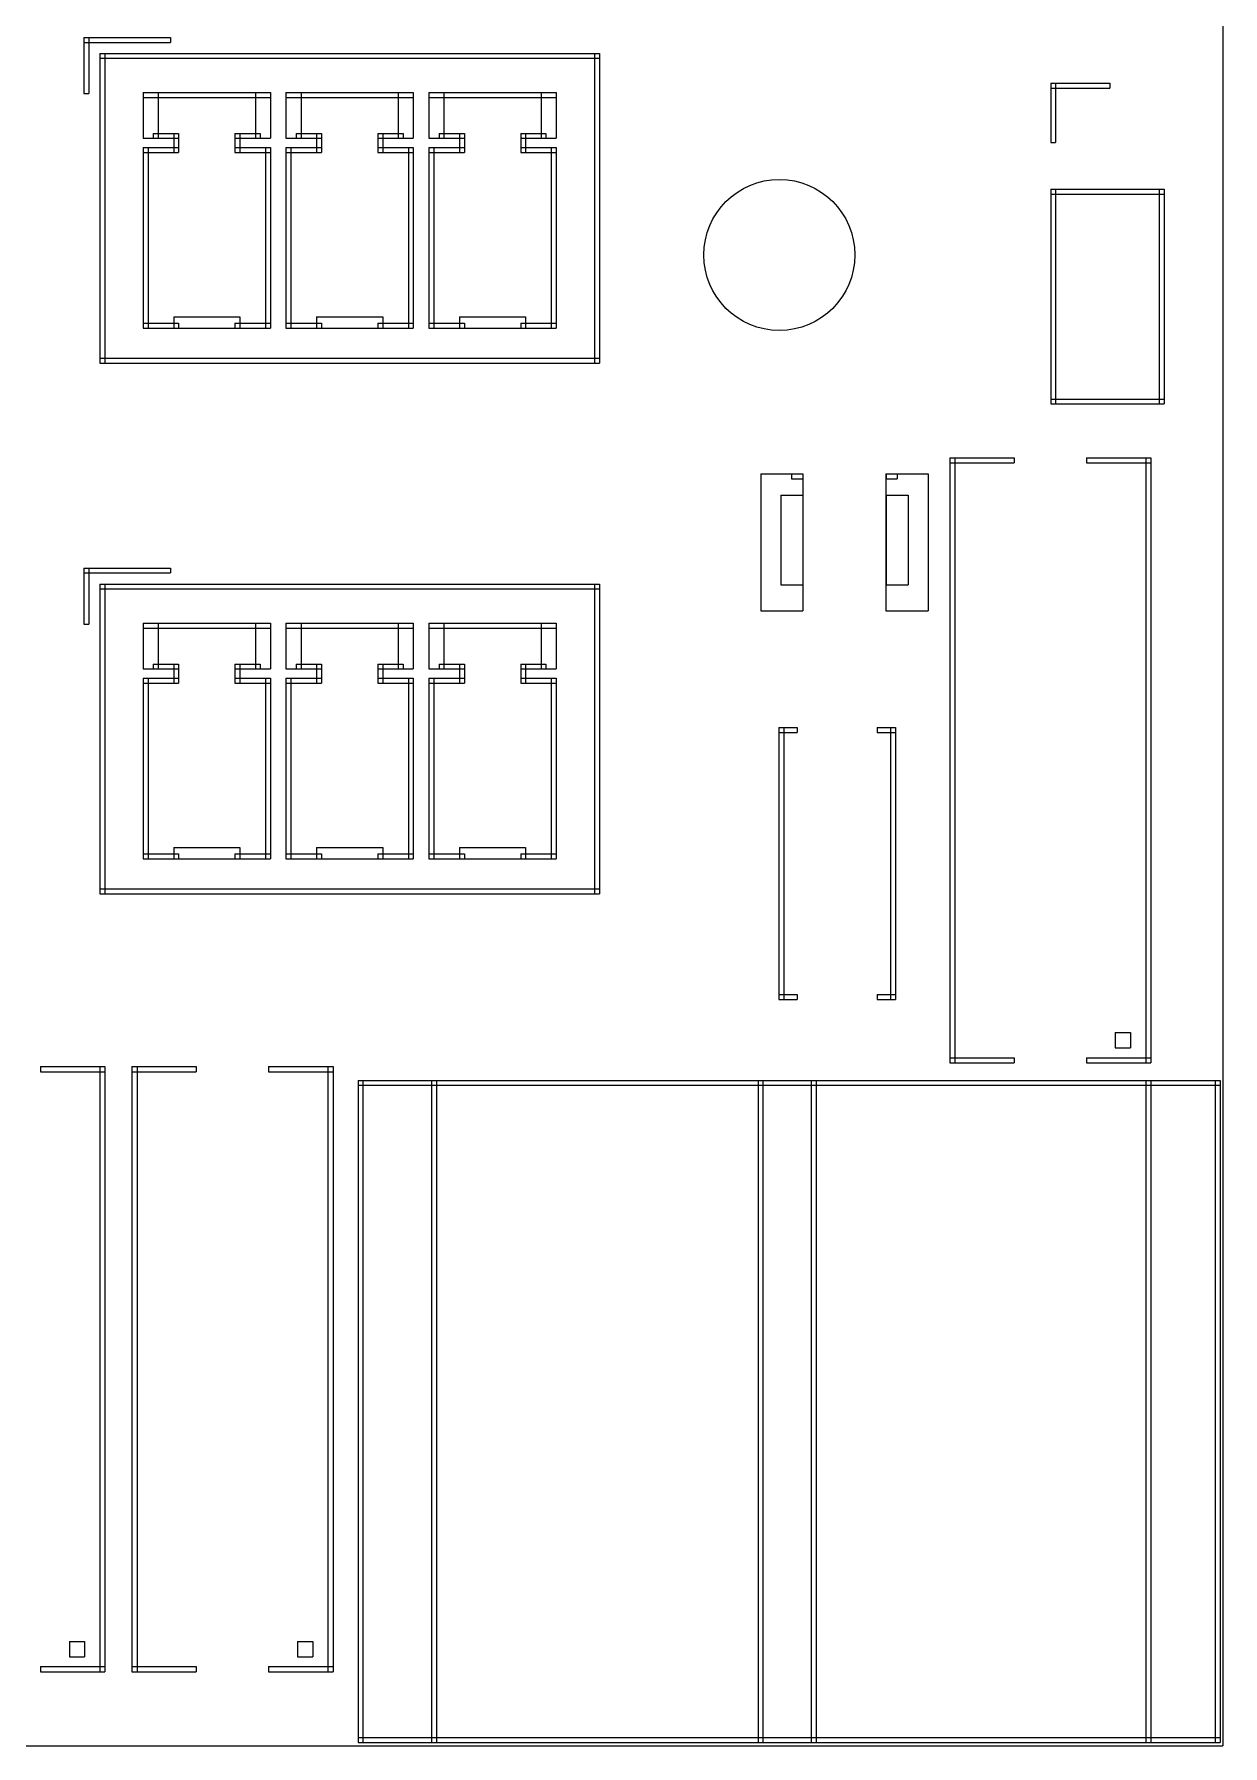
# Model space of a CAD drawing. Header units: metres. Extents: x 0 to 6012, y -4605 to 0.
# Drawn here: x 4714 to 5860, y -4605 to -2954 of the extents above; entities that cross this region are included whole.
import ezdxf

# ---------------------------------------------------------------- set-up
doc = ezdxf.new("R2010")
doc.units = ezdxf.units.M

msp = doc.modelspace()

# ---------------------------------------------------------------- linework, layer by layer
for p in [(5860.23622, 0), (0, -4604.96063)]:
    msp.add_line(p, (5860.23622, -4604.96063))
msp.add_circle((5432.503937, -3167.07874), 72.834646)
at = {"layer": '1'}
for p, q in [((4761.732283, -2957.291339), (4845.19685, -2957.291339)), ((4761.732283, -2957.291339), (4761.732283, -2962.015748)), ((4761.732283, -2957.291339), (4766.456693, -2957.291339)), ((4761.732283, -2957.291339), (4761.732283, -3011.228346)), ((4761.732283, -2962.015748), (4845.19685, -2962.015748)), ((4766.456693, -2957.291339), (4766.456693, -3011.228346)), ((4845.19685, -2957.291339), (4845.19685, -2962.015748)), ((4777.086614, -2972.645669), (4781.811024, -2972.645669)), ((4777.086614, -2972.645669), (4777.086614, -3271.464567)), ((4777.086614, -2972.645669), (5258.976378, -2972.645669)), ((4777.086614, -2972.645669), (4777.086614, -2977.370079)), ((4777.086614, -2977.370079), (5258.976378, -2977.370079)), ((4781.811024, -2972.645669), (4781.811024, -3271.464567)), ((5254.251969, -2972.645669), (5258.976378, -2972.645669)), ((5254.251969, -2972.645669), (5254.251969, -3271.464567)), ((5258.976378, -2972.645669), (5258.976378, -2977.370079)), ((5258.976378, -2972.645669), (5258.976378, -3271.464567)), ((5694.291339, -3001.377953), (5751.377953, -3001.377953)), ((5694.291339, -3001.377953), (5694.291339, -3006.102362)), ((5694.291339, -3001.377953), (5699.015748, -3001.377953)), ((5694.291339, -3001.377953), (5694.291339, -3058.464567)), ((5699.015748, -3001.377953), (5699.015748, -3058.464567)), ((5751.377953, -3001.377953), (5751.377953, -3006.102362)), ((4761.732283, -3011.228346), (4766.456693, -3011.228346)), ((4818.818898, -3010.440945), (4833.385827, -3010.440945)), ((4818.818898, -3010.440945), (4818.818898, -3054.535433)), ((4818.818898, -3010.440945), (4941.653543, -3010.440945)), ((4818.818898, -3010.440945), (4818.818898, -3015.165354)), ((4818.818898, -3015.165354), (4941.653543, -3015.165354)), ((4833.385827, -3010.440945), (4833.385827, -3054.535433)), ((4927.086614, -3010.440945), (4941.653543, -3010.440945)), ((4927.086614, -3010.440945), (4927.086614, -3054.535433)), ((4941.653543, -3010.440945), (4941.653543, -3015.165354)), ((4941.653543, -3010.440945), (4941.653543, -3054.535433)), ((4956.614173, -3010.440945), (5079.448819, -3010.440945)), ((4956.614173, -3010.440945), (4956.614173, -3015.165354)), ((4956.614173, -3010.440945), (4971.181102, -3010.440945)), ((4956.614173, -3010.440945), (4956.614173, -3054.535433)), ((4956.614173, -3015.165354), (5079.448819, -3015.165354)), ((4971.181102, -3010.440945), (4971.181102, -3054.535433)), ((5064.88189, -3010.440945), (5079.448819, -3010.440945)), ((5064.88189, -3010.440945), (5064.88189, -3054.535433)), ((5079.448819, -3010.440945), (5079.448819, -3054.535433)), ((5079.448819, -3010.440945), (5079.448819, -3015.165354)), ((5094.409449, -3010.440945), (5108.976378, -3010.440945)), ((5094.409449, -3010.440945), (5094.409449, -3054.535433)), ((5094.409449, -3010.440945), (5217.244094, -3010.440945)), ((5094.409449, -3010.440945), (5094.409449, -3015.165354)), ((5094.409449, -3015.165354), (5217.244094, -3015.165354)), ((5108.976378, -3010.440945), (5108.976378, -3054.535433)), ((5202.677165, -3010.440945), (5217.244094, -3010.440945)), ((5202.677165, -3010.440945), (5202.677165, -3054.535433)), ((5217.244094, -3010.440945), (5217.244094, -3015.165354)), ((5217.244094, -3010.440945), (5217.244094, -3054.535433)), ((5694.291339, -3006.102362), (5751.377953, -3006.102362)), ((4828.661417, -3049.811024), (4853.070866, -3049.811024)), ((4828.661417, -3049.811024), (4828.661417, -3054.535433)), ((4848.346457, -3049.811024), (4853.070866, -3049.811024)), ((4848.346457, -3049.811024), (4848.346457, -3068.314961)), ((4853.070866, -3049.811024), (4853.070866, -3054.535433)), ((4853.070866, -3049.811024), (4853.070866, -3068.314961)), ((4907.401575, -3049.811024), (4931.811024, -3049.811024)), ((4907.401575, -3049.811024), (4907.401575, -3054.535433)), ((4907.401575, -3049.811024), (4912.125984, -3049.811024)), ((4907.401575, -3049.811024), (4907.401575, -3068.314961)), ((4912.125984, -3049.811024), (4912.125984, -3068.314961)), ((4931.811024, -3049.811024), (4931.811024, -3054.535433)), ((4966.456693, -3049.811024), (4990.866142, -3049.811024)), ((4966.456693, -3049.811024), (4966.456693, -3054.535433)), ((4986.141732, -3049.811024), (4990.866142, -3049.811024)), ((4986.141732, -3049.811024), (4986.141732, -3068.314961)), ((4990.866142, -3049.811024), (4990.866142, -3068.314961)), ((4990.866142, -3049.811024), (4990.866142, -3054.535433)), ((5045.19685, -3049.811024), (5049.92126, -3049.811024)), ((5045.19685, -3049.811024), (5045.19685, -3068.314961)), ((5045.19685, -3049.811024), (5069.606299, -3049.811024)), ((5045.19685, -3049.811024), (5045.19685, -3054.535433)), ((5049.92126, -3049.811024), (5049.92126, -3068.314961)), ((5069.606299, -3049.811024), (5069.606299, -3054.535433)), ((5104.251969, -3049.811024), (5128.661417, -3049.811024)), ((5104.251969, -3049.811024), (5104.251969, -3054.535433)), ((5123.937008, -3049.811024), (5128.661417, -3049.811024)), ((5123.937008, -3049.811024), (5123.937008, -3068.314961)), ((5128.661417, -3049.811024), (5128.661417, -3068.314961)), ((5128.661417, -3049.811024), (5128.661417, -3054.535433)), ((5182.992126, -3049.811024), (5207.401575, -3049.811024)), ((5182.992126, -3049.811024), (5182.992126, -3054.535433)), ((5182.992126, -3049.811024), (5187.716535, -3049.811024)), ((5182.992126, -3049.811024), (5182.992126, -3068.314961)), ((5187.716535, -3049.811024), (5187.716535, -3068.314961)), ((5207.401575, -3049.811024), (5207.401575, -3054.535433)), ((4818.818898, -3054.535433), (4833.385827, -3054.535433)), ((4818.818898, -3063.590551), (4823.543307, -3063.590551)), ((4818.818898, -3063.590551), (4818.818898, -3237.606299)), ((4818.818898, -3063.590551), (4853.070866, -3063.590551)), ((4818.818898, -3063.590551), (4818.818898, -3068.314961)), ((4818.818898, -3068.314961), (4853.070866, -3068.314961)), ((4823.543307, -3063.590551), (4823.543307, -3237.606299)), ((4828.661417, -3054.535433), (4853.070866, -3054.535433)), ((4848.346457, -3068.314961), (4853.070866, -3068.314961)), ((4853.070866, -3063.590551), (4853.070866, -3068.314961)), ((4907.401575, -3054.535433), (4931.811024, -3054.535433)), ((4907.401575, -3063.590551), (4941.653543, -3063.590551)), ((4907.401575, -3063.590551), (4907.401575, -3068.314961)), ((4907.401575, -3068.314961), (4912.125984, -3068.314961)), ((4907.401575, -3068.314961), (4941.653543, -3068.314961)), ((4927.086614, -3054.535433), (4941.653543, -3054.535433)), ((4936.929134, -3063.590551), (4941.653543, -3063.590551)), ((4936.929134, -3063.590551), (4936.929134, -3237.606299)), ((4941.653543, -3063.590551), (4941.653543, -3237.606299)), ((4941.653543, -3063.590551), (4941.653543, -3068.314961)), ((4956.614173, -3054.535433), (4971.181102, -3054.535433)), ((4956.614173, -3063.590551), (4961.338583, -3063.590551)), ((4956.614173, -3063.590551), (4956.614173, -3237.606299)), ((4956.614173, -3063.590551), (4990.866142, -3063.590551)), ((4956.614173, -3063.590551), (4956.614173, -3068.314961)), ((4956.614173, -3068.314961), (4990.866142, -3068.314961)), ((4961.338583, -3063.590551), (4961.338583, -3237.606299)), ((4966.456693, -3054.535433), (4990.866142, -3054.535433)), ((4986.141732, -3068.314961), (4990.866142, -3068.314961)), ((4990.866142, -3063.590551), (4990.866142, -3068.314961)), ((5045.19685, -3054.535433), (5069.606299, -3054.535433)), ((5045.19685, -3063.590551), (5079.448819, -3063.590551)), ((5045.19685, -3063.590551), (5045.19685, -3068.314961)), ((5045.19685, -3068.314961), (5079.448819, -3068.314961)), ((5045.19685, -3068.314961), (5049.92126, -3068.314961)), ((5064.88189, -3054.535433), (5079.448819, -3054.535433)), ((5074.724409, -3063.590551), (5079.448819, -3063.590551)), ((5074.724409, -3063.590551), (5074.724409, -3237.606299)), ((5079.448819, -3063.590551), (5079.448819, -3068.314961)), ((5079.448819, -3063.590551), (5079.448819, -3237.606299)), ((5094.409449, -3054.535433), (5108.976378, -3054.535433)), ((5094.409449, -3063.590551), (5099.133858, -3063.590551)), ((5094.409449, -3063.590551), (5094.409449, -3237.606299)), ((5094.409449, -3063.590551), (5128.661417, -3063.590551)), ((5094.409449, -3063.590551), (5094.409449, -3068.314961)), ((5094.409449, -3068.314961), (5128.661417, -3068.314961)), ((5099.133858, -3063.590551), (5099.133858, -3237.606299)), ((5104.251969, -3054.535433), (5128.661417, -3054.535433)), ((5123.937008, -3068.314961), (5128.661417, -3068.314961)), ((5128.661417, -3063.590551), (5128.661417, -3068.314961)), ((5182.992126, -3054.535433), (5207.401575, -3054.535433)), ((5182.992126, -3063.590551), (5217.244094, -3063.590551)), ((5182.992126, -3063.590551), (5182.992126, -3068.314961)), ((5182.992126, -3068.314961), (5187.716535, -3068.314961)), ((5182.992126, -3068.314961), (5217.244094, -3068.314961)), ((5202.677165, -3054.535433), (5217.244094, -3054.535433)), ((5212.519685, -3063.590551), (5217.244094, -3063.590551)), ((5212.519685, -3063.590551), (5212.519685, -3237.606299)), ((5217.244094, -3063.590551), (5217.244094, -3237.606299)), ((5217.244094, -3063.590551), (5217.244094, -3068.314961)), ((5694.291339, -3058.464567), (5699.015748, -3058.464567)), ((5694.291339, -3103.740157), (5803.740157, -3103.740157)), ((5694.291339, -3103.740157), (5694.291339, -3108.464567)), ((5694.291339, -3103.740157), (5699.015748, -3103.740157)), ((5694.291339, -3103.740157), (5694.291339, -3310.826772)), ((5694.291339, -3108.464567), (5803.740157, -3108.464567)), ((5699.015748, -3103.740157), (5699.015748, -3310.826772)), ((5799.015748, -3103.740157), (5803.740157, -3103.740157)), ((5799.015748, -3103.740157), (5799.015748, -3310.826772)), ((5803.740157, -3103.740157), (5803.740157, -3108.464567)), ((5803.740157, -3103.740157), (5803.740157, -3310.826772)), ((4818.818898, -3232.88189), (4853.070866, -3232.88189)), ((4818.818898, -3232.88189), (4818.818898, -3237.606299)), ((4848.346457, -3226.657874), (4912.112087, -3226.657874)), ((4848.346457, -3226.657874), (4848.346457, -3237.606299)), ((4853.070866, -3232.88189), (4853.070866, -3237.606299)), ((4907.401575, -3232.88189), (4941.653543, -3232.88189)), ((4907.401575, -3232.88189), (4907.401575, -3237.606299)), ((4912.112087, -3226.657874), (4912.112087, -3237.606299)), ((4941.653543, -3232.88189), (4941.653543, -3237.606299)), ((4956.614173, -3232.88189), (4990.866142, -3232.88189)), ((4956.614173, -3232.88189), (4956.614173, -3237.606299)), ((4986.141732, -3226.657874), (5049.907362, -3226.657874)), ((4986.141732, -3226.657874), (4986.141732, -3237.606299)), ((4990.866142, -3232.88189), (4990.866142, -3237.606299)), ((5045.19685, -3232.88189), (5079.448819, -3232.88189)), ((5045.19685, -3232.88189), (5045.19685, -3237.606299)), ((5049.907362, -3226.657874), (5049.907362, -3237.606299)), ((5079.448819, -3232.88189), (5079.448819, -3237.606299)), ((5094.409449, -3232.88189), (5128.661417, -3232.88189)), ((5094.409449, -3232.88189), (5094.409449, -3237.606299)), ((5123.937008, -3226.657874), (5187.702638, -3226.657874)), ((5123.937008, -3226.657874), (5123.937008, -3237.606299)), ((5128.661417, -3232.88189), (5128.661417, -3237.606299)), ((5182.992126, -3232.88189), (5217.244094, -3232.88189)), ((5182.992126, -3232.88189), (5182.992126, -3237.606299)), ((5187.702638, -3226.657874), (5187.702638, -3237.606299)), ((5217.244094, -3232.88189), (5217.244094, -3237.606299)), ((4818.818898, -3237.606299), (4823.543307, -3237.606299)), ((4818.818898, -3237.606299), (4853.070866, -3237.606299)), ((4848.346457, -3237.606299), (4912.112087, -3237.606299)), ((4907.401575, -3237.606299), (4941.653543, -3237.606299)), ((4936.929134, -3237.606299), (4941.653543, -3237.606299)), ((4956.614173, -3237.606299), (4961.338583, -3237.606299)), ((4956.614173, -3237.606299), (4990.866142, -3237.606299)), ((4986.141732, -3237.606299), (5049.907362, -3237.606299)), ((5045.19685, -3237.606299), (5079.448819, -3237.606299)), ((5074.724409, -3237.606299), (5079.448819, -3237.606299)), ((5094.409449, -3237.606299), (5099.133858, -3237.606299)), ((5094.409449, -3237.606299), (5128.661417, -3237.606299)), ((5123.937008, -3237.606299), (5187.702638, -3237.606299)), ((5182.992126, -3237.606299), (5217.244094, -3237.606299)), ((5212.519685, -3237.606299), (5217.244094, -3237.606299)), ((4777.086614, -3266.740157), (5258.976378, -3266.740157)), ((4777.086614, -3266.740157), (4777.086614, -3271.464567)), ((5258.976378, -3266.740157), (5258.976378, -3271.464567)), ((4777.086614, -3271.464567), (4781.811024, -3271.464567)), ((4777.086614, -3271.464567), (5258.976378, -3271.464567)), ((5254.251969, -3271.464567), (5258.976378, -3271.464567)), ((5694.291339, -3306.102362), (5803.740157, -3306.102362)), ((5694.291339, -3306.102362), (5694.291339, -3310.826772)), ((5694.291339, -3310.826772), (5803.740157, -3310.826772)), ((5694.291339, -3310.826772), (5699.015748, -3310.826772)), ((5799.015748, -3310.826772), (5803.740157, -3310.826772)), ((5803.740157, -3306.102362), (5803.740157, -3310.826772)), ((5596.909449, -3362.65748), (5658.996063, -3362.65748)), ((5596.909449, -3362.65748), (5596.909449, -3367.65748)), ((5596.909449, -3362.65748), (5601.909449, -3362.65748)), ((5596.909449, -3362.65748), (5596.909449, -3946.397638)), ((5601.909449, -3362.65748), (5601.909449, -3946.397638)), ((5658.996063, -3362.65748), (5658.996063, -3367.65748)), ((5728.799213, -3362.65748), (5790.885827, -3362.65748)), ((5728.799213, -3362.65748), (5728.799213, -3367.65748)), ((5785.885827, -3362.65748), (5790.885827, -3362.65748)), ((5785.885827, -3362.65748), (5785.885827, -3946.397638)), ((5790.885827, -3362.65748), (5790.885827, -3946.397638)), ((5790.885827, -3362.65748), (5790.885827, -3367.65748)), ((5414.574803, -3378.19685), (5455.180787, -3378.19685)), ((5414.574803, -3378.19685), (5414.574803, -3510.178543)), ((5444.259843, -3378.19685), (5455.125984, -3378.19685)), ((5444.259843, -3378.19685), (5444.259843, -3382.92126)), ((5444.259843, -3382.92126), (5455.125984, -3382.92126)), ((5455.125984, -3378.19685), (5455.125984, -3382.92126)), ((5455.180787, -3378.19685), (5455.180787, -3510.178543)), ((5535.386142, -3378.19685), (5575.992126, -3378.19685)), ((5535.386142, -3378.19685), (5535.386142, -3510.178543)), ((5535.440945, -3378.19685), (5546.307087, -3378.19685)), ((5535.440945, -3378.19685), (5535.440945, -3382.92126)), ((5535.440945, -3382.92126), (5546.307087, -3382.92126)), ((5546.307087, -3378.19685), (5546.307087, -3382.92126)), ((5575.992126, -3378.19685), (5575.992126, -3510.178543)), ((5596.909449, -3367.65748), (5658.996063, -3367.65748)), ((5728.799213, -3367.65748), (5790.885827, -3367.65748)), ((5433.866142, -3398.631457), (5455.132402, -3398.631457)), ((5433.866142, -3398.631457), (5433.866142, -3485.327953)), ((5455.132402, -3398.631457), (5455.132402, -3485.327953)), ((5535.434528, -3398.631457), (5556.700787, -3398.631457)), ((5535.434528, -3398.631457), (5535.434528, -3485.327953)), ((5556.700787, -3398.631457), (5556.700787, -3485.327953)), ((4761.732283, -3469.102362), (4766.456693, -3469.102362)), ((4761.732283, -3469.102362), (4761.732283, -3523.03937)), ((4761.732283, -3469.102362), (4845.19685, -3469.102362)), ((4761.732283, -3469.102362), (4761.732283, -3473.826772)), ((4761.732283, -3473.826772), (4845.19685, -3473.826772)), ((4766.456693, -3469.102362), (4766.456693, -3523.03937)), ((4845.19685, -3469.102362), (4845.19685, -3473.826772)), ((4777.086614, -3484.456693), (4781.811024, -3484.456693)), ((4777.086614, -3484.456693), (4777.086614, -3783.275591)), ((4777.086614, -3484.456693), (5258.976378, -3484.456693)), ((4777.086614, -3484.456693), (4777.086614, -3489.181102)), ((4777.086614, -3489.181102), (5258.976378, -3489.181102)), ((4781.811024, -3484.456693), (4781.811024, -3783.275591)), ((5254.251969, -3484.456693), (5258.976378, -3484.456693)), ((5254.251969, -3484.456693), (5254.251969, -3783.275591)), ((5258.976378, -3484.456693), (5258.976378, -3489.181102)), ((5258.976378, -3484.456693), (5258.976378, -3783.275591)), ((5433.866142, -3485.327953), (5455.132402, -3485.327953)), ((5535.434528, -3485.327953), (5556.700787, -3485.327953)), ((5414.574803, -3510.178543), (5455.180787, -3510.178543)), ((5535.386142, -3510.178543), (5575.992126, -3510.178543)), ((4761.732283, -3523.03937), (4766.456693, -3523.03937)), ((4818.818898, -3522.251969), (4833.385827, -3522.251969)), ((4818.818898, -3522.251969), (4818.818898, -3566.346457)), ((4818.818898, -3522.251969), (4941.653543, -3522.251969)), ((4818.818898, -3522.251969), (4818.818898, -3526.976378)), ((4818.818898, -3526.976378), (4941.653543, -3526.976378)), ((4833.385827, -3522.251969), (4833.385827, -3566.346457)), ((4927.086614, -3522.251969), (4941.653543, -3522.251969)), ((4927.086614, -3522.251969), (4927.086614, -3566.346457)), ((4941.653543, -3522.251969), (4941.653543, -3526.976378)), ((4941.653543, -3522.251969), (4941.653543, -3566.346457)), ((4956.614173, -3522.251969), (5079.448819, -3522.251969)), ((4956.614173, -3522.251969), (4956.614173, -3526.976378)), ((4956.614173, -3522.251969), (4971.181102, -3522.251969)), ((4956.614173, -3522.251969), (4956.614173, -3566.346457)), ((4956.614173, -3526.976378), (5079.448819, -3526.976378)), ((4971.181102, -3522.251969), (4971.181102, -3566.346457)), ((5064.88189, -3522.251969), (5079.448819, -3522.251969)), ((5064.88189, -3522.251969), (5064.88189, -3566.346457)), ((5079.448819, -3522.251969), (5079.448819, -3526.976378)), ((5079.448819, -3522.251969), (5079.448819, -3566.346457)), ((5094.409449, -3522.251969), (5108.976378, -3522.251969)), ((5094.409449, -3522.251969), (5094.409449, -3566.346457)), ((5094.409449, -3522.251969), (5217.244094, -3522.251969)), ((5094.409449, -3522.251969), (5094.409449, -3526.976378)), ((5094.409449, -3526.976378), (5217.244094, -3526.976378)), ((5108.976378, -3522.251969), (5108.976378, -3566.346457)), ((5202.677165, -3522.251969), (5217.244094, -3522.251969)), ((5202.677165, -3522.251969), (5202.677165, -3566.346457)), ((5217.244094, -3522.251969), (5217.244094, -3526.976378)), ((5217.244094, -3522.251969), (5217.244094, -3566.346457)), ((4828.661417, -3561.622047), (4853.070866, -3561.622047)), ((4828.661417, -3561.622047), (4828.661417, -3566.346457)), ((4848.346457, -3561.622047), (4853.070866, -3561.622047)), ((4848.346457, -3561.622047), (4848.346457, -3580.125984)), ((4853.070866, -3561.622047), (4853.070866, -3580.125984)), ((4853.070866, -3561.622047), (4853.070866, -3566.346457)), ((4907.401575, -3561.622047), (4931.811024, -3561.622047)), ((4907.401575, -3561.622047), (4907.401575, -3566.346457)), ((4907.401575, -3561.622047), (4912.125984, -3561.622047)), ((4907.401575, -3561.622047), (4907.401575, -3580.125984)), ((4912.125984, -3561.622047), (4912.125984, -3580.125984)), ((4931.811024, -3561.622047), (4931.811024, -3566.346457)), ((4966.456693, -3561.622047), (4990.866142, -3561.622047)), ((4966.456693, -3561.622047), (4966.456693, -3566.346457)), ((4986.141732, -3561.622047), (4990.866142, -3561.622047)), ((4986.141732, -3561.622047), (4986.141732, -3580.125984)), ((4990.866142, -3561.622047), (4990.866142, -3580.125984)), ((4990.866142, -3561.622047), (4990.866142, -3566.346457)), ((5045.19685, -3561.622047), (5049.92126, -3561.622047)), ((5045.19685, -3561.622047), (5045.19685, -3580.125984)), ((5045.19685, -3561.622047), (5069.606299, -3561.622047)), ((5045.19685, -3561.622047), (5045.19685, -3566.346457)), ((5049.92126, -3561.622047), (5049.92126, -3580.125984)), ((5069.606299, -3561.622047), (5069.606299, -3566.346457)), ((5104.251969, -3561.622047), (5128.661417, -3561.622047)), ((5104.251969, -3561.622047), (5104.251969, -3566.346457)), ((5123.937008, -3561.622047), (5128.661417, -3561.622047)), ((5123.937008, -3561.622047), (5123.937008, -3580.125984)), ((5128.661417, -3561.622047), (5128.661417, -3566.346457)), ((5128.661417, -3561.622047), (5128.661417, -3580.125984)), ((5182.992126, -3561.622047), (5207.401575, -3561.622047)), ((5182.992126, -3561.622047), (5182.992126, -3566.346457)), ((5182.992126, -3561.622047), (5187.716535, -3561.622047)), ((5182.992126, -3561.622047), (5182.992126, -3580.125984)), ((5187.716535, -3561.622047), (5187.716535, -3580.125984)), ((5207.401575, -3561.622047), (5207.401575, -3566.346457)), ((4818.818898, -3566.346457), (4833.385827, -3566.346457)), ((4818.818898, -3575.401575), (4853.070866, -3575.401575)), ((4818.818898, -3575.401575), (4818.818898, -3580.125984)), ((4818.818898, -3575.401575), (4823.543307, -3575.401575)), ((4818.818898, -3575.401575), (4818.818898, -3749.417323)), ((4818.818898, -3580.125984), (4853.070866, -3580.125984)), ((4823.543307, -3575.401575), (4823.543307, -3749.417323)), ((4828.661417, -3566.346457), (4853.070866, -3566.346457)), ((4848.346457, -3580.125984), (4853.070866, -3580.125984)), ((4853.070866, -3575.401575), (4853.070866, -3580.125984)), ((4907.401575, -3566.346457), (4931.811024, -3566.346457)), ((4907.401575, -3575.401575), (4941.653543, -3575.401575)), ((4907.401575, -3575.401575), (4907.401575, -3580.125984)), ((4907.401575, -3580.125984), (4941.653543, -3580.125984)), ((4907.401575, -3580.125984), (4912.125984, -3580.125984)), ((4927.086614, -3566.346457), (4941.653543, -3566.346457)), ((4936.929134, -3575.401575), (4941.653543, -3575.401575)), ((4936.929134, -3575.401575), (4936.929134, -3749.417323)), ((4941.653543, -3575.401575), (4941.653543, -3580.125984)), ((4941.653543, -3575.401575), (4941.653543, -3749.417323)), ((4956.614173, -3566.346457), (4971.181102, -3566.346457)), ((4956.614173, -3575.401575), (4990.866142, -3575.401575)), ((4956.614173, -3575.401575), (4956.614173, -3580.125984)), ((4956.614173, -3575.401575), (4961.338583, -3575.401575)), ((4956.614173, -3575.401575), (4956.614173, -3749.417323)), ((4956.614173, -3580.125984), (4990.866142, -3580.125984)), ((4961.338583, -3575.401575), (4961.338583, -3749.417323)), ((4966.456693, -3566.346457), (4990.866142, -3566.346457)), ((4986.141732, -3580.125984), (4990.866142, -3580.125984)), ((4990.866142, -3575.401575), (4990.866142, -3580.125984)), ((5045.19685, -3566.346457), (5069.606299, -3566.346457)), ((5045.19685, -3575.401575), (5079.448819, -3575.401575)), ((5045.19685, -3575.401575), (5045.19685, -3580.125984)), ((5045.19685, -3580.125984), (5079.448819, -3580.125984)), ((5045.19685, -3580.125984), (5049.92126, -3580.125984)), ((5064.88189, -3566.346457), (5079.448819, -3566.346457)), ((5074.724409, -3575.401575), (5079.448819, -3575.401575)), ((5074.724409, -3575.401575), (5074.724409, -3749.417323)), ((5079.448819, -3575.401575), (5079.448819, -3580.125984)), ((5079.448819, -3575.401575), (5079.448819, -3749.417323)), ((5094.409449, -3566.346457), (5108.976378, -3566.346457)), ((5094.409449, -3575.401575), (5128.661417, -3575.401575)), ((5094.409449, -3575.401575), (5094.409449, -3580.125984)), ((5094.409449, -3575.401575), (5099.133858, -3575.401575)), ((5094.409449, -3575.401575), (5094.409449, -3749.417323)), ((5094.409449, -3580.125984), (5128.661417, -3580.125984)), ((5099.133858, -3575.401575), (5099.133858, -3749.417323)), ((5104.251969, -3566.346457), (5128.661417, -3566.346457)), ((5123.937008, -3580.125984), (5128.661417, -3580.125984)), ((5128.661417, -3575.401575), (5128.661417, -3580.125984)), ((5182.992126, -3566.346457), (5207.401575, -3566.346457)), ((5182.992126, -3575.401575), (5217.244094, -3575.401575)), ((5182.992126, -3575.401575), (5182.992126, -3580.125984)), ((5182.992126, -3580.125984), (5187.716535, -3580.125984)), ((5182.992126, -3580.125984), (5217.244094, -3580.125984)), ((5202.677165, -3566.346457), (5217.244094, -3566.346457)), ((5212.519685, -3575.401575), (5217.244094, -3575.401575)), ((5212.519685, -3575.401575), (5212.519685, -3749.417323)), ((5217.244094, -3575.401575), (5217.244094, -3749.417323)), ((5217.244094, -3575.401575), (5217.244094, -3580.125984)), ((5431.984252, -3622.874016), (5436.708661, -3622.874016)), ((5431.984252, -3622.874016), (5431.984252, -3885.07874)), ((5431.984252, -3622.874016), (5449.700787, -3622.874016)), ((5431.984252, -3622.874016), (5431.984252, -3627.598425)), ((5431.984252, -3627.598425), (5449.700787, -3627.598425)), ((5436.708661, -3622.874016), (5436.708661, -3885.07874)), ((5449.700787, -3622.874016), (5449.700787, -3627.598425)), ((5526.866142, -3622.874016), (5544.582677, -3622.874016)), ((5526.866142, -3622.874016), (5526.866142, -3627.598425)), ((5526.866142, -3627.598425), (5544.582677, -3627.598425)), ((5539.858268, -3622.874016), (5544.582677, -3622.874016)), ((5539.858268, -3622.874016), (5539.858268, -3885.07874)), ((5544.582677, -3622.874016), (5544.582677, -3627.598425)), ((5544.582677, -3622.874016), (5544.582677, -3885.07874)), ((4818.818898, -3744.692913), (4853.070866, -3744.692913)), ((4818.818898, -3744.692913), (4818.818898, -3749.417323)), ((4848.346457, -3738.468898), (4912.112087, -3738.468898)), ((4848.346457, -3738.468898), (4848.346457, -3749.417323)), ((4853.070866, -3744.692913), (4853.070866, -3749.417323)), ((4907.401575, -3744.692913), (4941.653543, -3744.692913)), ((4907.401575, -3744.692913), (4907.401575, -3749.417323)), ((4912.112087, -3738.468898), (4912.112087, -3749.417323)), ((4941.653543, -3744.692913), (4941.653543, -3749.417323)), ((4956.614173, -3744.692913), (4990.866142, -3744.692913)), ((4956.614173, -3744.692913), (4956.614173, -3749.417323)), ((4986.141732, -3738.468898), (5049.907362, -3738.468898)), ((4986.141732, -3738.468898), (4986.141732, -3749.417323)), ((4990.866142, -3744.692913), (4990.866142, -3749.417323)), ((5045.19685, -3744.692913), (5079.448819, -3744.692913)), ((5045.19685, -3744.692913), (5045.19685, -3749.417323)), ((5049.907362, -3738.468898), (5049.907362, -3749.417323)), ((5079.448819, -3744.692913), (5079.448819, -3749.417323)), ((5094.409449, -3744.692913), (5128.661417, -3744.692913)), ((5094.409449, -3744.692913), (5094.409449, -3749.417323)), ((5123.937008, -3738.468898), (5187.702638, -3738.468898)), ((5123.937008, -3738.468898), (5123.937008, -3749.417323)), ((5128.661417, -3744.692913), (5128.661417, -3749.417323)), ((5182.992126, -3744.692913), (5217.244094, -3744.692913)), ((5182.992126, -3744.692913), (5182.992126, -3749.417323)), ((5187.702638, -3738.468898), (5187.702638, -3749.417323)), ((5217.244094, -3744.692913), (5217.244094, -3749.417323)), ((4818.818898, -3749.417323), (4853.070866, -3749.417323)), ((4818.818898, -3749.417323), (4823.543307, -3749.417323)), ((4848.346457, -3749.417323), (4912.112087, -3749.417323)), ((4907.401575, -3749.417323), (4941.653543, -3749.417323)), ((4936.929134, -3749.417323), (4941.653543, -3749.417323)), ((4956.614173, -3749.417323), (4990.866142, -3749.417323)), ((4956.614173, -3749.417323), (4961.338583, -3749.417323)), ((4986.141732, -3749.417323), (5049.907362, -3749.417323)), ((5045.19685, -3749.417323), (5079.448819, -3749.417323)), ((5074.724409, -3749.417323), (5079.448819, -3749.417323)), ((5094.409449, -3749.417323), (5128.661417, -3749.417323)), ((5094.409449, -3749.417323), (5099.133858, -3749.417323)), ((5123.937008, -3749.417323), (5187.702638, -3749.417323)), ((5182.992126, -3749.417323), (5217.244094, -3749.417323)), ((5212.519685, -3749.417323), (5217.244094, -3749.417323)), ((4777.086614, -3778.551181), (5258.976378, -3778.551181)), ((4777.086614, -3778.551181), (4777.086614, -3783.275591)), ((5258.976378, -3778.551181), (5258.976378, -3783.275591)), ((4777.086614, -3783.275591), (4781.811024, -3783.275591)), ((4777.086614, -3783.275591), (5258.976378, -3783.275591)), ((5254.251969, -3783.275591), (5258.976378, -3783.275591)), ((5431.984252, -3880.354331), (5449.700787, -3880.354331)), ((5431.984252, -3880.354331), (5431.984252, -3885.07874)), ((5431.984252, -3885.07874), (5436.708661, -3885.07874)), ((5431.984252, -3885.07874), (5449.700787, -3885.07874)), ((5449.700787, -3880.354331), (5449.700787, -3885.07874)), ((5526.866142, -3880.354331), (5544.582677, -3880.354331)), ((5526.866142, -3880.354331), (5526.866142, -3885.07874)), ((5526.866142, -3885.07874), (5544.582677, -3885.07874)), ((5539.858268, -3885.07874), (5544.582677, -3885.07874)), ((5544.582677, -3880.354331), (5544.582677, -3885.07874)), ((5756.535433, -3917.165354), (5771.259843, -3917.165354)), ((5756.535433, -3917.165354), (5756.535433, -3931.889764)), ((5771.259843, -3917.165354), (5771.259843, -3931.889764)), ((5596.909449, -3941.397638), (5658.996063, -3941.397638)), ((5596.909449, -3941.397638), (5596.909449, -3946.397638)), ((5658.996063, -3941.397638), (5658.996063, -3946.397638)), ((5728.799213, -3941.397638), (5790.885827, -3941.397638)), ((5728.799213, -3941.397638), (5728.799213, -3946.397638)), ((5756.535433, -3931.889764), (5771.259843, -3931.889764)), ((5790.885827, -3941.397638), (5790.885827, -3946.397638)), ((4719.905512, -3949.814961), (4781.992126, -3949.814961)), ((4719.905512, -3949.814961), (4719.905512, -3954.814961)), ((4719.905512, -3954.814961), (4781.992126, -3954.814961)), ((4776.992126, -3949.814961), (4781.992126, -3949.814961)), ((4776.992126, -3949.814961), (4776.992126, -4533.555118)), ((4781.992126, -3949.814961), (4781.992126, -4533.555118)), ((4781.992126, -3949.814961), (4781.992126, -3954.814961)), ((4808.015748, -3949.814961), (4870.102362, -3949.814961)), ((4808.015748, -3949.814961), (4808.015748, -3954.814961)), ((4808.015748, -3949.814961), (4813.015748, -3949.814961)), ((4808.015748, -3949.814961), (4808.015748, -4533.555118)), ((4808.015748, -3954.814961), (4870.102362, -3954.814961)), ((4813.015748, -3949.814961), (4813.015748, -4533.555118)), ((4870.102362, -3949.814961), (4870.102362, -3954.814961)), ((4939.905512, -3949.814961), (5001.992126, -3949.814961)), ((4939.905512, -3949.814961), (4939.905512, -3954.814961)), ((4939.905512, -3954.814961), (5001.992126, -3954.814961)), ((4996.992126, -3949.814961), (5001.992126, -3949.814961)), ((4996.992126, -3949.814961), (4996.992126, -4533.555118)), ((5001.992126, -3949.814961), (5001.992126, -4533.555118)), ((5001.992126, -3949.814961), (5001.992126, -3954.814961)), ((5596.909449, -3946.397638), (5658.996063, -3946.397638)), ((5596.909449, -3946.397638), (5601.909449, -3946.397638)), ((5728.799213, -3946.397638), (5790.885827, -3946.397638)), ((5785.885827, -3946.397638), (5790.885827, -3946.397638)), ((5026.181102, -3963.188976), (5030.905512, -3963.188976)), ((5026.181102, -3963.188976), (5026.181102, -4601.771654)), ((5026.181102, -3963.188976), (5857.677165, -3963.188976)), ((5026.181102, -3963.188976), (5026.181102, -3967.913386)), ((5026.181102, -3967.913386), (5857.677165, -3967.913386)), ((5030.905512, -3963.188976), (5030.905512, -4601.771654)), ((5097.047244, -3963.188976), (5101.771654, -3963.188976)), ((5097.047244, -3963.188976), (5097.047244, -4601.771654)), ((5101.771654, -3963.188976), (5101.771654, -4601.771654)), ((5412.007874, -3963.188976), (5416.732283, -3963.188976)), ((5412.007874, -3963.188976), (5412.007874, -4601.771654)), ((5416.732283, -3963.188976), (5416.732283, -4601.771654)), ((5463.188976, -3963.188976), (5467.913386, -3963.188976)), ((5463.188976, -3963.188976), (5463.188976, -4601.771654)), ((5467.913386, -3963.188976), (5467.913386, -4601.771654)), ((5786.023622, -3963.188976), (5790.748031, -3963.188976)), ((5786.023622, -3963.188976), (5786.023622, -4601.771654)), ((5790.748031, -3963.188976), (5790.748031, -4601.771654)), ((5852.952756, -3963.188976), (5857.677165, -3963.188976)), ((5852.952756, -3963.188976), (5852.952756, -4601.771654)), ((5857.677165, -3963.188976), (5857.677165, -3967.913386)), ((5857.677165, -3963.188976), (5857.677165, -4601.771654)), ((4747.641732, -4504.322835), (4762.366142, -4504.322835)), ((4747.641732, -4504.322835), (4747.641732, -4519.047244)), ((4762.366142, -4504.322835), (4762.366142, -4519.047244)), ((4967.641732, -4504.322835), (4982.366142, -4504.322835)), ((4967.641732, -4504.322835), (4967.641732, -4519.047244)), ((4982.366142, -4504.322835), (4982.366142, -4519.047244)), ((4747.641732, -4519.047244), (4762.366142, -4519.047244)), ((4967.641732, -4519.047244), (4982.366142, -4519.047244)), ((4719.905512, -4528.555118), (4781.992126, -4528.555118)), ((4719.905512, -4528.555118), (4719.905512, -4533.555118)), ((4719.905512, -4533.555118), (4781.992126, -4533.555118)), ((4776.992126, -4533.555118), (4781.992126, -4533.555118)), ((4781.992126, -4528.555118), (4781.992126, -4533.555118)), ((4808.015748, -4528.555118), (4870.102362, -4528.555118)), ((4808.015748, -4528.555118), (4808.015748, -4533.555118)), ((4808.015748, -4533.555118), (4870.102362, -4533.555118)), ((4808.015748, -4533.555118), (4813.015748, -4533.555118)), ((4870.102362, -4528.555118), (4870.102362, -4533.555118)), ((4939.905512, -4528.555118), (5001.992126, -4528.555118)), ((4939.905512, -4528.555118), (4939.905512, -4533.555118)), ((4939.905512, -4533.555118), (5001.992126, -4533.555118)), ((4996.992126, -4533.555118), (5001.992126, -4533.555118)), ((5001.992126, -4528.555118), (5001.992126, -4533.555118)), ((5026.181102, -4597.047244), (5857.677165, -4597.047244)), ((5026.181102, -4597.047244), (5026.181102, -4601.771654)), ((5026.181102, -4601.771654), (5030.905512, -4601.771654)), ((5026.181102, -4601.771654), (5857.677165, -4601.771654)), ((5097.047244, -4601.771654), (5101.771654, -4601.771654)), ((5412.007874, -4601.771654), (5416.732283, -4601.771654)), ((5463.188976, -4601.771654), (5467.913386, -4601.771654)), ((5786.023622, -4601.771654), (5790.748031, -4601.771654)), ((5852.952756, -4601.771654), (5857.677165, -4601.771654)), ((5857.677165, -4597.047244), (5857.677165, -4601.771654))]:
    msp.add_line(p, q, dxfattribs=at)

doc.saveas('drawing.dxf')
